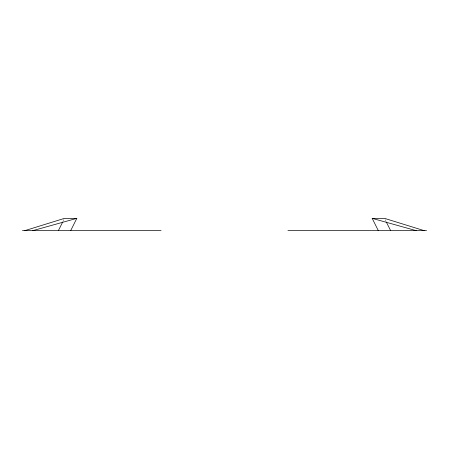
<?xml version="1.0" encoding="UTF-8"?>
<svg xmlns="http://www.w3.org/2000/svg" width="449" height="449" viewBox="0 0 449 449"><rect width="100%" height="100%" fill="white"/><g stroke="black" fill="none" stroke-linecap="round" stroke-linejoin="round"><path stroke-width="0.34" stroke-dasharray="2.25 1.68" d="M62.978 221.424L63.904 219.578M385.096 219.578L386.022 221.424"/><path stroke-width="0.67" d="M58.364 230.651L62.669 222.036M70.673 230.651L76.824 218.349L64.516 218.349L24.802 230.651M32.771 230.651L76.824 218.349M378.327 230.651L372.176 218.349L384.484 218.349L424.198 230.651M22.45 230.651L161.073 230.651M287.927 230.651L426.55 230.651M372.176 218.349L416.229 230.651M386.331 222.036L390.636 230.651"/></g></svg>
